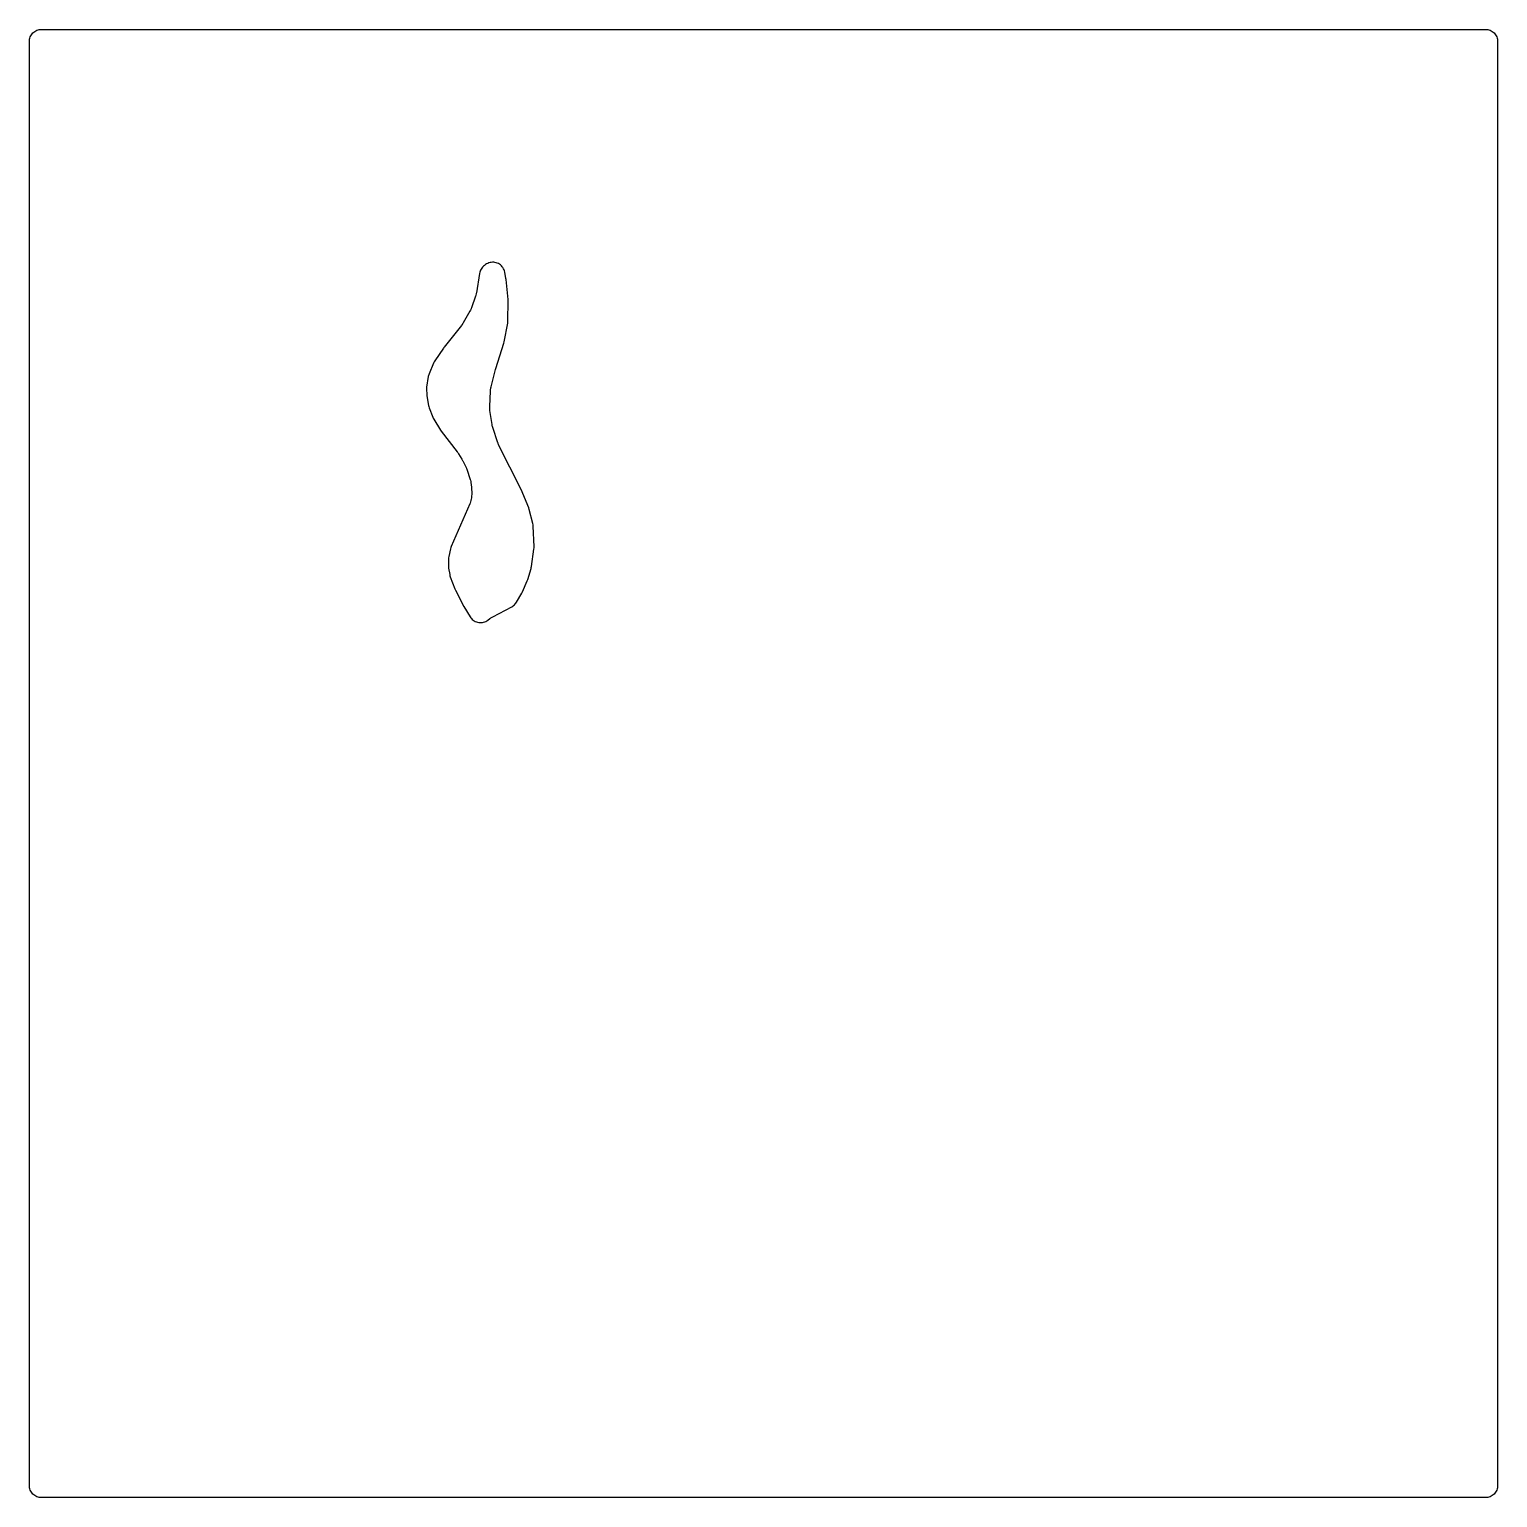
# Model space of a CAD drawing. Header units: millimetres. Extents: x 0 to 300, y 0 to 300.
import ezdxf

# ---------------------------------------------------------------- set-up
doc = ezdxf.new("R2010")
doc.units = ezdxf.units.MM
doc.layers.add('CUT', color=7, linetype='CONTINUOUS')

msp = doc.modelspace()

# ---------------------------------------------------------------- linework, layer by layer
at = {"layer": 'CUT'}
for points in [[(-0.15, 297.5886), (-0.135, 297.8947), (-0.099, 298.1371), (-0.0395, 298.3748), (0.0431, 298.6056), (0.1479, 298.8271), (0.2738, 299.0373), (0.4198, 299.2341), (0.5844, 299.4156), (0.7659, 299.5802), (0.9627, 299.7262), (1.1729, 299.8521), (1.3944, 299.9569), (1.6252, 300.0395), (1.8629, 300.099), (2.1053, 300.135), (2.4114, 300.15), (297.5872, 300.15), (297.8933, 300.135), (298.1357, 300.099), (298.3734, 300.0395), (298.6041, 299.9569), (298.8256, 299.8521), (299.0358, 299.7262), (299.2326, 299.5802), (299.4142, 299.4156), (299.5787, 299.2341), (299.7247, 299.0373), (299.8507, 298.8271), (299.9554, 298.6056), (300.038, 298.3748), (300.0975, 298.1371), (300.1335, 297.8947), (300.1485, 297.5886), (300.1485, 2.4114), (300.1335, 2.1053), (300.0975, 1.8629), (300.038, 1.6252), (299.9554, 1.3944), (299.8507, 1.1729), (299.7247, 0.9627), (299.5787, 0.7659), (299.4142, 0.5844), (299.2326, 0.4198), (299.0358, 0.2738), (298.8256, 0.1479), (298.6041, 0.0431), (298.3734, -0.0395), (298.1357, -0.099), (297.8933, -0.135), (297.5872, -0.15), (2.4114, -0.15), (2.1053, -0.135), (1.8629, -0.099), (1.6252, -0.0395), (1.3944, 0.0431), (1.1729, 0.1479), (0.9627, 0.2738), (0.7659, 0.4198), (0.5844, 0.5844), (0.4198, 0.7659), (0.2738, 0.9627), (0.1479, 1.1729), (0.0431, 1.3944), (-0.0395, 1.6252), (-0.099, 1.8629), (-0.135, 2.1053), (-0.15, 2.4114)], [(81.1063, 226.9998), (81.0819, 226.7633), (81.08, 226.5255), (81.1208, 225.5057), (81.1577, 225.1664), (81.5053, 223.2186), (81.5594, 222.9826), (81.636, 222.7529), (82.3748, 220.8504), (82.465, 220.6457), (82.5732, 220.4499), (83.9451, 218.2093), (84.0892, 217.9988), (87.3435, 213.7316), (87.4486, 213.5867), (87.5177, 213.4866), (87.6157, 213.3369), (88.3135, 212.2141), (88.3876, 212.0896), (88.4363, 212.004), (88.5055, 211.8768), (89.0591, 210.8102), (89.1255, 210.6756), (89.137, 210.6513), (89.2534, 210.3748), (89.2629, 210.3497), (89.3127, 210.2081), (90.0066, 208.1052), (90.0526, 207.9552), (90.0603, 207.9282), (90.1275, 207.6476), (90.1709, 207.3624), (90.174, 207.3345), (90.1879, 207.1782), (90.3131, 205.3293), (90.3214, 205.117), (90.3218, 205.0791), (90.3024, 204.6548), (90.2985, 204.6171), (90.2708, 204.4064), (90.2028, 203.9827), (90.1748, 203.8286), (90.1692, 203.8012), (90.1, 203.5218), (90.0078, 203.2491), (89.9977, 203.223), (89.9384, 203.0781), (86.1514, 194.3561), (86.0716, 194.1471), (86.0107, 193.9318), (85.6386, 192.3466), (85.5917, 192.085), (85.5729, 191.8199), (85.5482, 190.439), (85.5555, 190.1984), (85.5858, 189.9596), (85.8193, 188.6373), (85.8695, 188.4134), (85.9401, 188.1949), (86.8704, 185.7116), (86.9908, 185.4405), (88.6433, 182.2443), (88.6574, 182.2175), (88.66, 182.2126), (88.7228, 182.1015), (89.9711, 180.0209), (90.1091, 179.8148), (90.2668, 179.6235), (90.4427, 179.4486), (90.635, 179.2921), (90.8419, 179.1554), (91.0614, 179.0399), (91.2912, 178.9467), (91.5291, 178.8767), (91.7727, 178.8306), (92.0198, 178.8089), (92.2677, 178.8118), (92.5142, 178.8392), (92.7568, 178.8909), (92.993, 178.9664), (93.2206, 179.0649), (93.4373, 179.1854), (93.6409, 179.3269), (94.0565, 179.6472), (94.1874, 179.7436), (94.2112, 179.7604), (94.4849, 179.9357), (94.5101, 179.9504), (94.6524, 180.029), (98.5055, 182.0505), (98.7071, 182.1686), (98.8968, 182.305), (99.073, 182.4585), (99.234, 182.6278), (99.3786, 182.8114), (99.5053, 183.0077), (100.5543, 184.8118), (100.6884, 185.0778), (101.6775, 187.3698), (101.7772, 187.6436), (102.4572, 189.916), (102.5036, 190.0949), (102.5367, 190.2767), (103.052, 193.8577), (103.0739, 194.0802), (103.0758, 194.3038), (102.9239, 198.5206), (102.8996, 198.7895), (102.8465, 199.0542), (102.0995, 201.9543), (101.9835, 202.2985), (100.4081, 206.0506), (100.3954, 206.0802), (100.3931, 206.0855), (100.3356, 206.2085), (95.8983, 215.0597), (95.8386, 215.1845), (95.8283, 215.2071), (95.7228, 215.4632), (95.7142, 215.4865), (95.6686, 215.6173), (94.6549, 218.7075), (94.6112, 218.8503), (94.6039, 218.876), (94.5337, 219.1662), (94.5284, 219.1924), (94.5021, 219.3394), (94.0515, 222.1733), (94.0264, 222.3616), (94.0228, 222.3954), (94.0014, 222.7747), (94.0012, 222.8086), (94.005, 222.9986), (94.1478, 226.1662), (94.1617, 226.361), (94.1651, 226.3957), (94.2232, 226.7818), (94.2301, 226.8159), (94.2742, 227.0062), (95.1943, 230.5587), (95.2191, 230.6497), (95.2367, 230.7114), (95.2638, 230.8018), (96.8805, 235.9594), (96.9498, 236.2341), (97.6894, 240.0721), (97.7217, 240.2917), (97.7344, 240.5132), (97.7867, 244.6081), (97.7746, 244.8882), (97.3655, 248.9902), (97.3318, 249.2196), (97.0847, 250.4897), (97.0244, 250.7334), (96.94, 250.9699), (96.8323, 251.1966), (96.7024, 251.4114), (96.5517, 251.6122), (96.3815, 251.7967), (96.1937, 251.9633), (95.9902, 252.1103), (95.7729, 252.236), (95.5441, 252.3394), (95.3061, 252.4192), (95.0613, 252.4748), (94.8122, 252.5056), (94.5612, 252.5112), (94.3109, 252.4917), (94.0639, 252.4471), (93.8226, 252.378), (93.5894, 252.285), (93.3667, 252.1691), (93.1567, 252.0315), (92.9042, 251.8471), (92.7144, 251.6939), (92.5405, 251.5229), (92.3841, 251.3358), (92.2467, 251.1343), (92.1295, 250.9205), (92.0337, 250.6962), (91.9603, 250.4636), (91.9098, 250.225), (91.2736, 246.271), (91.2433, 246.1064), (91.2373, 246.0771), (91.1549, 245.7528), (91.1462, 245.7241), (91.0942, 245.5651), (90.2653, 243.2074), (90.2058, 243.0496), (90.1945, 243.0217), (90.0547, 242.7151), (90.0409, 242.6882), (89.9608, 242.54), (88.5865, 240.128), (88.5116, 240.0024), (88.4978, 239.9802), (88.3337, 239.7381), (88.3181, 239.717), (88.2291, 239.601), (84.6562, 235.1275), (84.6329, 235.0978), (84.6286, 235.0923), (84.5352, 234.9634), (82.7529, 232.3306), (82.6263, 232.1225), (82.5206, 231.903), (81.5966, 229.7185), (81.5236, 229.5236), (81.467, 229.3233), (81.4273, 229.119)]]:
    msp.add_lwpolyline(points, close=True, dxfattribs=at)

doc.saveas('drawing.dxf')
